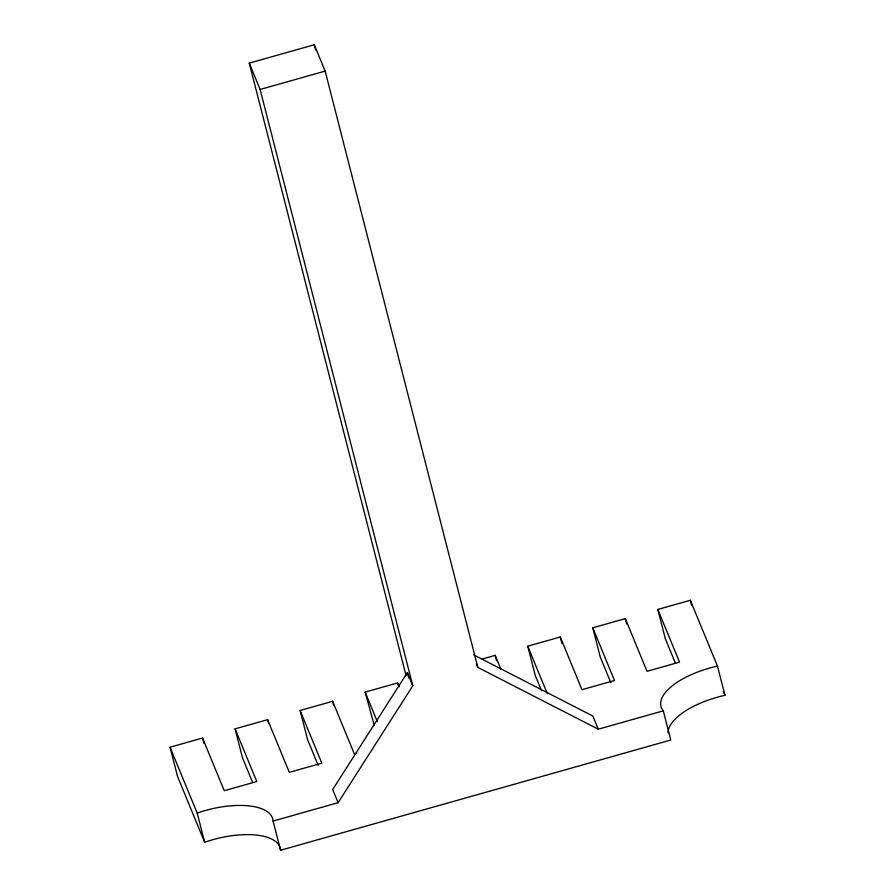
<?xml version="1.0" encoding="UTF-8"?>
<svg xmlns="http://www.w3.org/2000/svg" width="895" height="895" viewBox="0 0 895 895"><rect width="100%" height="100%" fill="white"/><g stroke="black" fill="none" stroke-linecap="round" stroke-linejoin="round"><path stroke-width="1.34" d="M338.12 802.681L412.796 685.771L407.37 672.592L332.694 789.513L338.12 802.681L273.087 821.051A59.82 24.982 -14.4 0 0 197.191 813.074L170.039 747.213L202.561 738.028L224.276 790.721L256.798 781.536L235.083 728.843L267.594 719.658L289.32 772.351L321.831 763.166L300.116 710.473L332.638 701.288L354.353 753.982L356.948 753.243M406.117 675.747L249.269 63.12L314.302 44.75L325.153 71.097L477.829 667.401L598.263 729.201L663.307 710.831A59.82 24.982 -14.4 0 1 717.477 666.115L690.336 600.254L657.814 609.439L665.287 638.638L675.356 663.061M249.269 63.12L260.121 89.466L325.153 71.097M374.222 725.163L365.149 692.103L397.671 682.919L399.259 686.778M482.215 659.044L495.226 655.364L501.055 669.505M541.576 690.806L535.221 675.378L527.748 646.179L560.259 636.994L581.974 689.687L614.496 680.502L592.781 627.809L625.303 618.624L647.018 671.317L679.529 662.132L657.814 609.439M170.039 747.213L177.523 776.412L204.664 842.273A59.82 24.982 -14.4 0 1 280.56 850.25L670.78 740.031L663.307 710.831M473.645 654.86L592.837 716.034L598.263 729.201M723.361 691.443L724.961 695.314A59.82 24.982 -14.4 0 0 668.05 732.804M610.849 682.717L600.254 657.008L592.781 627.809M527.748 646.179L547.337 693.726M476.353 663.81L477.829 667.401M365.149 692.103L377.332 721.661M318.184 765.382L307.589 739.673L300.116 710.473M252.625 782.465L242.556 758.043L235.083 728.843M717.477 666.115L724.961 695.314M690.336 600.254L691.69 605.568M625.303 618.624L626.657 623.938M560.259 636.994L561.959 643.628M495.226 655.364L496.58 660.678M314.302 44.75L315.689 50.165M260.121 89.466L412.796 685.771M407.37 672.592L408.758 678.007M397.671 682.919L398.353 685.57M332.638 701.288L333.656 705.271M267.594 719.658L268.612 723.641M273.087 821.051L280.56 850.25M202.561 738.028L203.926 743.342M197.191 813.074L204.664 842.273"/></g></svg>
